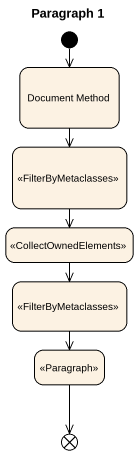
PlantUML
@startuml
title Paragraph 1
hide empty description
state "Document Method" as Document_Method
state " " as state1 <<FilterByMetaclasses>>
state " " as state2 <<CollectOwnedElements>>
state " " as state3 <<FilterByMetaclasses>>
state " " as state4 <<Paragraph>>
state flowfinal1 <<end>>
[*] --> Document_Method
Document_Method --> state1
state1 --> state2
state2 --> state3
state3 --> state4
state4 --> flowfinal1
@enduml
